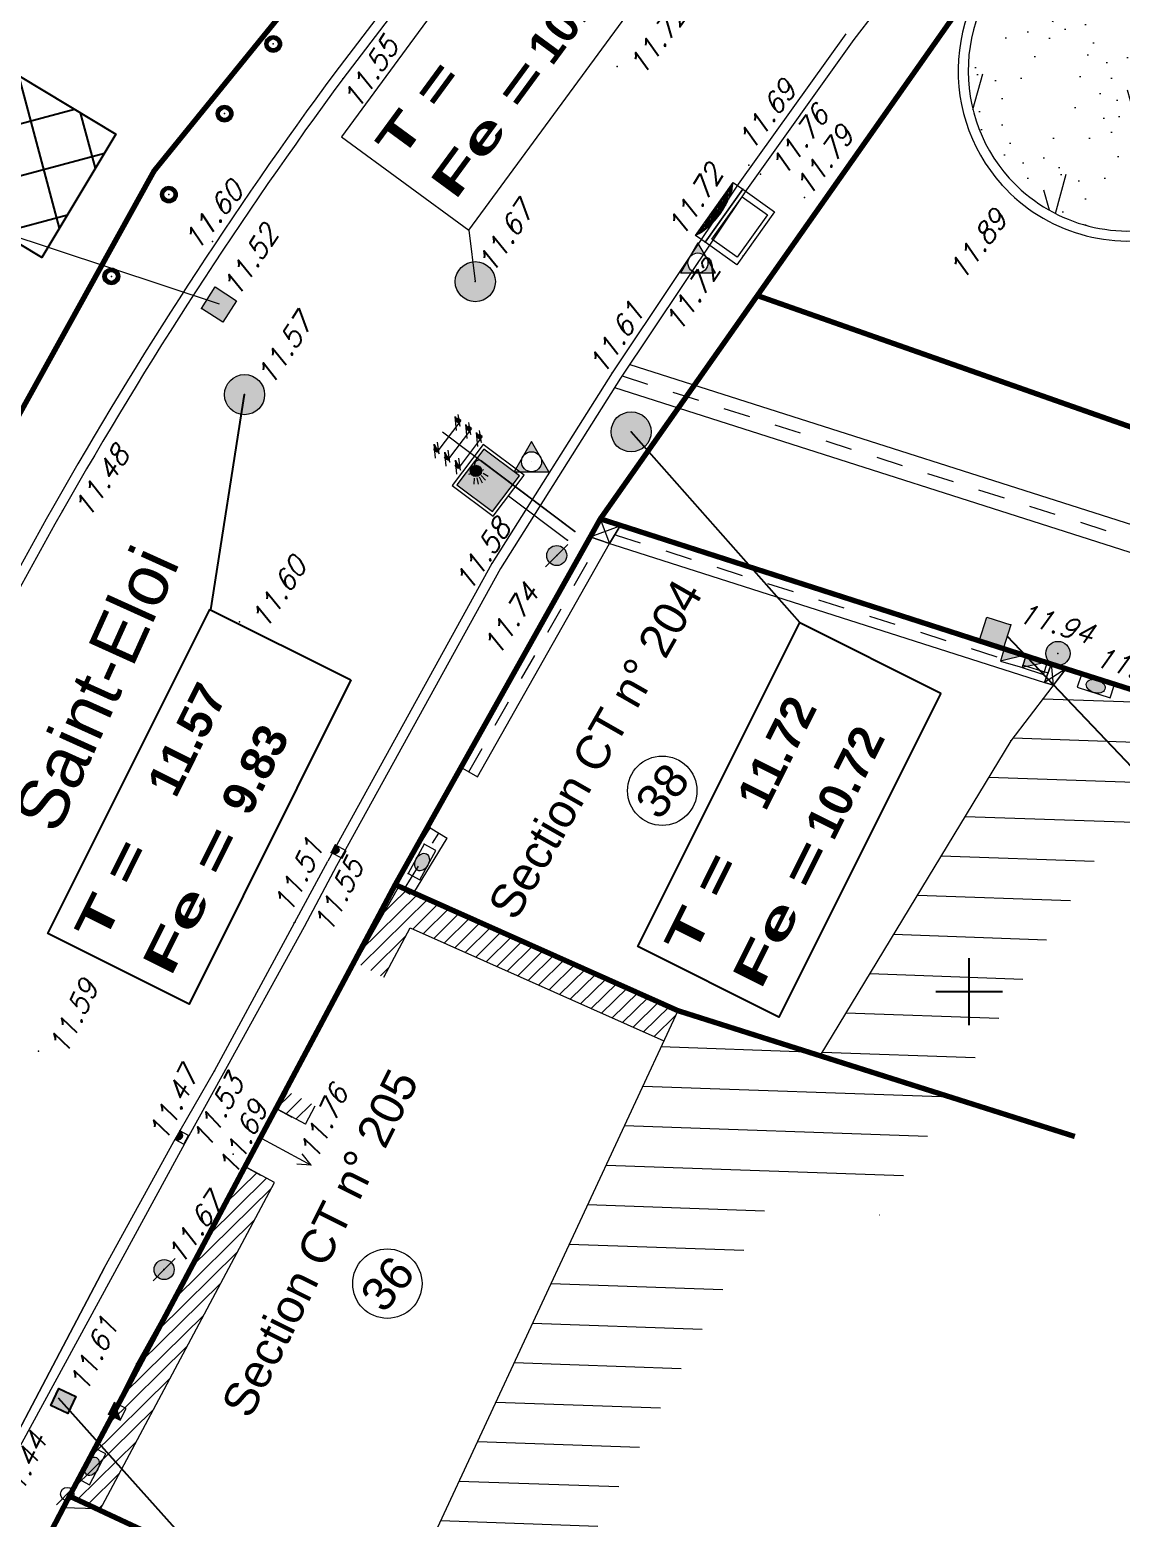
# Model space of a CAD drawing. Header units: metres. Extents: x 1380671 to 1381006, y 5226540 to 5226904.
# Drawn here: x 1380845.94 to 1380862.27, y 5226732.12 to 5226754.39 of the extents above; entities that cross this region are included whole.
import ezdxf
from ezdxf.enums import TextEntityAlignment as Align

# ---------------------------------------------------------------- set-up
doc = ezdxf.new("R2010")
doc.units = ezdxf.units.M
doc.header["$LTSCALE"] = 2
doc.linetypes.add('Bordfosse', pattern=[0.6, 0.5, -0.1])
doc.linetypes.add('Grille', pattern=[0.4, 0.2, -0.2])
for name, color, linetype, lineweight in [('ASSEP_F_DIVERS', 30, 'Continuous', 0), ('ASSEP_P_AFFRON', 30, 'Continuous', 0), ('ASSEP_P_AV----', 30, 'Continuous', 0), ('ASSEP_P_AV--RC', 30, 'Continuous', 0), ('ASSEP_P_TEXRCA', 30, 'Continuous', 0), ('ASSEP_P_TEXRP', 30, 'Continuous', 0), ('ASSEP_P_TEXRRA', 30, 'Continuous', 0), ('ASSEU_P_AFFRON', 32, 'Continuous', 0), ('ASSEU_P_TEXRRA', 32, 'Continuous', 0), ('CAD_F_PARCELLE', 253, 'Continuous', 0), ('EAU_P_BCR', 5, 'Continuous', 0), ('ECLAI_P_SUPPE1', 6, 'Continuous', 0), ('ELEC_P_AFFREC', 1, 'Continuous', 0), ('ELEC_P_SUPEBTB', 1, 'Continuous', 0), ('EV_L_NATVEG', 82, 'Continuous', 0), ('FDP_F_BATI', 7, 'Continuous', 9), ('FDP_F_BATIPILI', 7, 'Continuous', 0), ('FDP_F_PARCELLE', 7, 'Continuous', 0), ('FDP_F_TBATNUM', 7, 'Continuous', 0), ('FDP_L_BATI', 7, 'Continuous', 0), ('FDP_L_MURBAHUT', 7, 'Continuous', 0), ('FDP_L_MURPLEIN', 7, 'Continuous', 0), ('FDP_P_SEUILPIE', 7, 'Continuous', 0), ('GAZ_P_AFFREC', 2, 'Continuous', 0), ('GAZ_P_BCO', 2, 'Continuous', 0), ('GEOD_P_STA', 7, 'Continuous', 0), ('MOB_P_OPSPOTE', 7, 'Continuous', 0), ('SIGV_P_P-C', 7, 'Continuous', 0), ('TOPOALT', 7, 'Continuous', 0), ('TOPOJIS', 7, 'Continuous', 0), ('VOIE_F_TEXNOM', 252, 'Continuous', 0), ('VOIE_L_BORDURE', 252, 'Continuous', 0)]:
    doc.layers.add(name, color=color, linetype=linetype, lineweight=lineweight)
for name, color, linetype in [('ASSEU_TEXRCA', 32, 'Continuous'), ('ASSEU_TEXRP', 32, 'Continuous'), ('ELEC_F_POSTE', 1, 'Continuous'), ('MEP_F_CARRO', 7, 'Continuous')]:
    doc.layers.add(name, color=color, linetype=linetype)
doc.layers.get('0').freeze()
doc.styles.add('ARIAL', font='arialbd.ttf')
doc.styles.add('Arial 1.0', font='arial.ttf', dxfattribs={"height": 0.2})
doc.styles.add('Romans 1.0', font='Romans.shx', dxfattribs={"height": 0.2})
doc.styles.add('Romans 1.5', font='Romans.shx', dxfattribs={"height": 0.3})

# ---------------------------------------------------------------- blocks, each defined once
blk = doc.blocks.new('TCPOINT')
at = {"color": 0}
blk.add_point((0, 0), dxfattribs=at)
at = {"layer": 'TOPOALT', "style": 'Romans 1.5'}
blk.add_attdef('ALT', text='', height=0.3, dxfattribs=at).set_placement((0.1, -0.1), align=Align.TOP_LEFT)
blk = doc.blocks.new('ftc017')
h = blk.add_hatch(color=256)
h.paths.add_polyline_path([(0.13, 0.075), (0, 0.3), (-0.13, 0.075, -0.576824)])
h.paths.add_polyline_path([(-0.15, 0, -0.131353), (-0.13, 0.075), (-0.26, -0.15), (0, -0.15, -0.414265)])
h.paths.add_polyline_path([(0.26, -0.15), (0.13, 0.075, -0.131551), (0.15, 0, -0.414162), (0, -0.15)])
at = {"color": 0}
blk.add_line((0, 0), (0, 0), dxfattribs=at)
blk.add_lwpolyline([(0.26, -0.15), (0, 0.3), (-0.26, -0.15)], close=True, dxfattribs=at)
blk.add_circle((0, 0), 0.15, dxfattribs=at)
blk = doc.blocks.new('ftc038b')
h = blk.add_hatch(color=256)
edge = h.paths.add_edge_path()
edge.add_ellipse((0.5, 0.099), major_axis=(-0.281, 0), ratio=0.350534, start_angle=0, end_angle=360)
blk.add_line((0, 0), (1, 0))
at = {"linetype": 'Continuous'}
blk.add_line((0, 0), (1, 0), dxfattribs=at)
blk.add_lwpolyline([(0, 0), (1, 0), (1, 0.197), (0, 0.197)], close=True)
blk.add_ellipse((0.5, 0.099), major_axis=(-0.281, 0), ratio=0.350534)
blk = doc.blocks.new('ftc098')
blk.add_line((0, 0.25), (0, 0))
at = {"color": 0}
for p, q in [((1, 0.25), (1, 0)), ((1, 0), (1, 0.25)), ((1, 0), (0, 0))]:
    blk.add_line(p, q, dxfattribs=at)
at = {"flags": 128}
for points in [[(0.5, 0.85), (0.412, 0.65)], [(0.5, 0), (0.5, 0.85)], [(0.5, 0.85), (0.588, 0.65)]]:
    blk.add_lwpolyline(points, dxfattribs=at)
blk = doc.blocks.new('ftc016')
for p, q in [((0, 0.02), (0.48, 0.5)), ((0, 0.06), (0.44, 0.5)), ((0.01, 0.11), (0.39, 0.49)), ((0.02, 0), (0.52, 0.5)), ((0.03, 0.16), (0.34, 0.47)), ((0.05, 0), (0.55, 0.5)), ((0.05, 0.22), (0.28, 0.45)), ((0.09, 0), (0.58, 0.49)), ((0.13, 0), (0.62, 0.49)), ((0.17, 0), (0.64, 0.48)), ((0.2, 0), (0.67, 0.47)), ((0.24, 0), (0.7, 0.46)), ((0.28, 0), (0.72, 0.45)), ((0.32, 0), (0.75, 0.43)), ((0.35, 0), (0.77, 0.42)), ((0.39, 0), (0.79, 0.4)), ((0.43, 0), (0.82, 0.39)), ((0.47, 0), (0.84, 0.37)), ((0.5, 0), (0.85, 0.35)), ((0.54, 0), (0.87, 0.33)), ((0.58, 0), (0.89, 0.31)), ((0.61, 0), (0.91, 0.29)), ((0.65, 0), (0.92, 0.27)), ((0.69, 0), (0.94, 0.25)), ((0.73, 0), (0.95, 0.22)), ((0.76, 0), (0.96, 0.2)), ((0.8, 0), (0.97, 0.17)), ((0.84, 0), (0.98, 0.14)), ((0.88, 0), (0.99, 0.11)), ((0.91, 0), (0.99, 0.08)), ((0.95, 0), (1, 0.05)), ((0.99, 0), (1, 0.01))]:
    blk.add_line(p, q)
blk.add_lwpolyline([(0, 0), (1, 0), (1, 1), (0, 1)], close=True)
blk.add_arc((0.5, 0), 0.5, 0, 180)
blk = doc.blocks.new('ftc001')
blk.add_hatch(color=256).paths.add_polyline_path([(0, 0), (0, 1), (1, 1), (1, 0)])
at = {"color": 0}
blk.add_lwpolyline([(0, 0), (0, 1), (1, 1), (1, 0)], close=True, dxfattribs=at)
blk = doc.blocks.new('ftc097')
blk.add_line((0, 0), (1, 0))
at = {"linetype": 'Continuous'}
blk.add_line((0, 0), (1, 0), dxfattribs=at)
blk.add_lwpolyline([(0, 0), (1, 0), (1, 0.197), (0, 0.197)], close=True)
at = {"flags": 128}
blk.add_lwpolyline([(0, 0), (1, 0.197)], dxfattribs=at)
blk.add_solid([(0, 0), (1, 0), (1, 0.197)])
blk = doc.blocks.new('point')
blk.add_point((0, 0))
blk = doc.blocks.new('ftc024')
at = {"color": 0}
for points in [[(0.070711, 0.070711), (-0.160355, -0.160355)], [(0.160355, 0.160355), (0.070711, 0.070711)]]:
    blk.add_lwpolyline(points, dxfattribs=at)
blk.add_circle((0, 0), 0.1, dxfattribs=at)
blk.add_blockref('point', (0, 0))
blk = doc.blocks.new('ftc062')
h = blk.add_hatch(color=256)
edge = h.paths.add_edge_path()
edge.add_arc((0, 0), 0.125, 0, 360)
edge = h.paths.add_edge_path(flags=16)
edge.add_arc((0, 0), 0.075, 0, 360)
at = {"color": 0}
blk.add_line((0, 0), (0, 0), dxfattribs=at)
for radius in [0.125, 0.075]:
    blk.add_circle((0, 0), radius, dxfattribs=at)
blk = doc.blocks.new('ftc074')
blk.add_hatch(color=5).paths.add_polyline_path([(0.333547, 1.821062), (-0.333547, 1.821062), (-0.333547, 1.153968), (0.333547, 1.153968)])
at = {"color": 0, "linetype": 'Continuous'}
blk.add_line((0, 1.103968), (0, 0), dxfattribs=at)
at = {"color": 0}
for points in [[(0.383547, 1.871062), (-0.383547, 1.871062), (-0.383547, 1.103968), (0.383547, 1.103968)], [(0.333547, 1.821062), (-0.333547, 1.821062), (-0.333547, 1.153968), (0.333547, 1.153968)]]:
    blk.add_lwpolyline(points, close=True, dxfattribs=at)
blk.add_blockref('point', (0, 0))
blk = doc.blocks.new('ftc015')
for p, q in [((0.029, -0.3), (0.115, -0.214)), ((0.066, -0.3), (0.194, -0.172)), ((0.104, -0.3), (0.256, -0.147)), ((0.141, -0.3), (0.31, -0.131)), ((0.179, -0.3), (0.359, -0.12)), ((0.216, -0.3), (0.404, -0.113)), ((0.254, -0.3), (0.445, -0.108)), ((0.291, -0.3), (0.484, -0.107)), ((0.328, -0.3), (0.522, -0.107)), ((0.366, -0.3), (0.557, -0.109)), ((0.403, -0.3), (0.591, -0.112)), ((0.441, -0.3), (0.624, -0.117)), ((0.478, -0.3), (0.655, -0.123)), ((0.515, -0.3), (0.686, -0.13)), ((0.553, -0.3), (0.715, -0.138)), ((0.59, -0.3), (0.743, -0.147)), ((0.628, -0.3), (0.77, -0.157)), ((0.665, -0.3), (0.797, -0.168)), ((0.703, -0.3), (0.823, -0.18)), ((0.74, -0.3), (0.847, -0.193)), ((0.777, -0.3), (0.871, -0.206)), ((0.815, -0.3), (0.895, -0.22)), ((0.852, -0.3), (0.917, -0.235)), ((0.89, -0.3), (0.939, -0.25)), ((0.927, -0.3), (0.961, -0.267)), ((0.965, -0.3), (0.981, -0.283))]:
    blk.add_line(p, q)
blk.add_lwpolyline([(0, 1), (1, 1), (1, 0), (0, 0), (0, 1)])
for points in [[(0.1, 0.9), (0.9, 0.9), (0.9, 0.1), (0.1, 0.1)], [(0, 0), (1, 0), (1, -0.3), (0, -0.3)]]:
    blk.add_lwpolyline(points, close=True)
blk.add_arc((0.5, -0.849), 0.742, 47.6561, 132.3439)
blk = doc.blocks.new('ftc002')
h = blk.add_hatch(color=256)
edge = h.paths.add_edge_path()
edge.add_arc((0, 0), 0.3, 0, 360)
at = {"color": 0}
blk.add_line((0, 0), (0, 0), dxfattribs=at)
blk.add_circle((0, 0), 0.3, dxfattribs=at)
blk.add_blockref('point', (0, 0))
blk = doc.blocks.new('ftc025')
h = blk.add_hatch(color=256)
edge = h.paths.add_edge_path()
edge.add_arc((0, 0), 0.15, 0, 360)
for q in [(-0.164, -0.168), (0.164, 0.168)]:
    blk.add_line((0, 0), q)
blk.add_circle((0, 0), 0.15)
blk.add_blockref('point', (0, 0))
blk = doc.blocks.new('ftc027')
for points in [[(-0.298, 2.417), (-0.251, 2.417), (-0.251, 2.361), (-0.298, 2.361)], [(0.298, 2.417), (0.251, 2.417), (0.251, 2.361), (0.298, 2.361)], [(-0.298, 2.217), (-0.251, 2.217), (-0.251, 2.161), (-0.298, 2.161)], [(-0.298, 2.017), (-0.251, 2.017), (-0.251, 1.961), (-0.298, 1.961)], [(0.298, 2.217), (0.251, 2.217), (0.251, 2.161), (0.298, 2.161)], [(0.298, 2.017), (0.251, 2.017), (0.251, 1.961), (0.298, 1.961)]]:
    blk.add_hatch(color=256).paths.add_polyline_path(points)
at = {"color": 0}
for p, q in [((0.298, 2.361), (-0.298, 2.361)), ((0.298, 2.161), (-0.298, 2.161)), ((0.298, 1.961), (-0.298, 1.961))]:
    blk.add_line(p, q, dxfattribs=at)
at = {"flags": 128}
for points in [[(-0.378, 2.324), (-0.224, 2.463), (-0.296, 2.315), (-0.171, 2.445), (-0.171, 2.445)], [(0.14, 2.324), (0.295, 2.463), (0.223, 2.315), (0.348, 2.445), (0.348, 2.445)], [(-0.378, 2.124), (-0.224, 2.263), (-0.296, 2.115), (-0.171, 2.245), (-0.171, 2.245)], [(0.14, 2.124), (0.295, 2.263), (0.223, 2.115), (0.348, 2.245), (0.348, 2.245)], [(-0.378, 1.924), (-0.224, 2.063), (-0.296, 1.915), (-0.171, 2.045), (-0.171, 2.045)], [(0.14, 1.924), (0.295, 2.063), (0.223, 1.915), (0.348, 2.045), (0.348, 2.045)]]:
    blk.add_lwpolyline(points, dxfattribs=at)
at = {"color": 0}
blk.add_lwpolyline([(0, 2.475), (0, 0)], dxfattribs=at)
for points in [[(-0.298, 2.417), (-0.251, 2.417), (-0.251, 2.361), (-0.298, 2.361)], [(0.298, 2.417), (0.251, 2.417), (0.251, 2.361), (0.298, 2.361)], [(-0.298, 2.217), (-0.251, 2.217), (-0.251, 2.161), (-0.298, 2.161)], [(-0.298, 2.017), (-0.251, 2.017), (-0.251, 1.961), (-0.298, 1.961)], [(0.298, 2.217), (0.251, 2.217), (0.251, 2.161), (0.298, 2.161)], [(0.298, 2.017), (0.251, 2.017), (0.251, 1.961), (0.298, 1.961)]]:
    blk.add_lwpolyline(points, close=True)
blk.add_blockref('point', (0, 0))
blk = doc.blocks.new('ftc041')
for color, points in [(256, [(-0.245, 1.76), (-0.11, 1.665, 0.202673), (-0.085, 1.726, 0.806944)]), (30, [(-0.11, 1.665), (-0.245, 1.76, 0.106841), (-0.252, 1.726, 0.662962)])]:
    blk.add_hatch(color=color).paths.add_polyline_path(points)
blk.add_line((-0.27, 1.778), (-0.08, 1.645))
at = {"color": 30}
for points in [[(-0.269, 1.682), (-0.344, 1.63)], [(-0.243, 1.651), (-0.304, 1.578)], [(-0.209, 1.63), (-0.251, 1.543)], [(-0.174, 1.619), (-0.191, 1.526)], [(-0.128, 1.62), (-0.119, 1.531)]]:
    blk.add_lwpolyline(points, dxfattribs=at)
at = {"color": 0}
blk.add_lwpolyline([(0, 0), (0, 1.755)], dxfattribs=at)
blk.add_circle((-0.168, 1.726), 0.0839, dxfattribs=at)
blk.add_arc((-0.068, 1.743), 0.0691, 9.9206, 135.2883)
blk.add_blockref('point', (0, 0))
blk = doc.blocks.new('TCPOINT0')
at = {"color": 0}
blk.add_point((0, 0), dxfattribs=at)
blk = doc.blocks.new('ftc031')
h = blk.add_hatch(color=256)
edge = h.paths.add_edge_path()
edge.add_arc((0, 0), 0.18, 0, 360)
at = {"color": 0}
blk.add_line((0, 0), (0, 0), dxfattribs=at)
blk.add_circle((0, 0), 0.18, dxfattribs=at)
blk.add_blockref('point', (0, 0))

msp = doc.modelspace()

# ---------------------------------------------------------------- hatches: boundary and pattern name
at = {"layer": 'ELEC_F_POSTE'}
h = msp.add_hatch(dxfattribs=at)
h.set_pattern_fill('BAT_PUBL', color=256, angle=330, style=0)
h.set_pattern_definition([(15, (0, 0), (-0.19411428383, 0.72444436972), []), (105, (0, 0), (-0.72444436972, -0.19411428383), [])])
h.paths.add_polyline_path([(1380847.232, 5226752.826), (1380846.121, 5226750.979), (1380842.865, 5226752.938), (1380843.975, 5226754.784)])
at = {"layer": 'EV_L_NATVEG', "linetype": 'Bordfosse'}
h = msp.add_hatch(dxfattribs=at)
h.set_pattern_fill('BROUSS', color=256, scale=0.5, style=0)
h.set_pattern_definition([(74.475889, (0, 0), (-1.2500000003, 4.5000000017), [0.75, -3.920385425]), (74.475889, (1.25, 1.5), (-1.2500000003, 4.5000000017), [0.75, -3.920385425]), (74.475889, (2.5, 3), (-1.2500000003, 4.5000000017), [0.75, -3.920385425]), (105.524111, (0, 0), (-2.500000001, 1e-10), [0.5, -4.170385425]), (105.524111, (1.25, 1.5), (-2.500000001, 1e-10), [0.5, -4.170385425]), (105.524111, (2.5, 3), (-2.500000001, 1e-10), [0.5, -4.170385425]), (0, (0.151, 0.1613), (1.25, 1.5), [0, -2.5]), (0, (0.4894, 0.3573), (1.25, 1.5), [0, -2.5]), (0, (0.3905, 0.6268), (1.25, 1.5), [0, -2.5]), (0, (0.7757, 0.6635), (1.25, 1.5), [0, -2.5]), (0, (0.5466, 1.2637), (1.25, 1.5), [0, -2.5]), (0, (0.1228, 0.7181), (1.25, 1.5), [0, -2.5]), (0, (0.0937, 0.8228), (1.25, 1.5), [0, -2.5]), (0, (0.0104, 1.2637), (1.25, 1.5), [0, -2.5]), (0, (-0.2602, 0.0878), (1.25, 1.5), [0, -2.5]), (0, (-0.2863, 0.3328), (1.25, 1.5), [0, -2.5]), (0, (-0.4893, 0.0633), (1.25, 1.5), [0, -2.5]), (0, (-0.5413, 0.4308), (1.25, 1.5), [0, -2.5]), (0, (-0.3748, 0.6635), (1.25, 1.5), [0, -2.5]), (0, (-0.4425, 0.8962), (1.25, 1.5), [0, -2.5]), (0, (-0.6402, 1.1903), (1.25, 1.5), [0, -2.5]), (0, (-0.1353, 0.9695), (1.25, 1.5), [0, -2.5]), (0, (-0.8433, 0.688), (1.25, 1.5), [0, -2.5]), (0, (-0.9162, 0.2225), (1.25, 1.5), [0, -2.5]), (0, (-0.3745, -0.1449), (1.25, 1.5), [0, -2.5]), (0, (-0.052, -0.2429), (1.25, 1.5), [0, -2.5]), (0, (-0.2707, -0.5123), (1.25, 1.5), [0, -2.5]), (0, (0.5258, -0.4879), (1.25, 1.5), [0, -2.5]), (0, (0.1822, -0.1081), (1.25, 1.5), [0, -2.5]), (0, (0.4894, -0.0347), (1.25, 1.5), [0, -2.5])])
h.paths.add_polyline_path([(1380882.003, 5226773.774, -1), (1380882.033, 5226773.815), (1380882.472, 5226774.422, -1), (1380882.502, 5226774.463), (1380882.808, 5226774.886), (1380882.335, 5226775.186), (1380878.306, 5226777.759, 0.361031), (1380876.805, 5226777.416), (1380876.459, 5226776.893), (1380876.515, 5226776.852), (1380875.348, 5226775.256), (1380875.335, 5226775.236), (1380875.335, 5226775.236), (1380874.986, 5226774.74), (1380874.975, 5226774.747), (1380874.844, 5226774.568), (1380880.194, 5226771.276), (1380880.596, 5226771.831, -1), (1380880.625, 5226771.871), (1380881.065, 5226772.479, -1), (1380881.094, 5226772.519), (1380881.534, 5226773.126, -1), (1380881.563, 5226773.167)])
h.paths.add_polyline_path([(1380882.812, 5226774.884), (1380882.781, 5226774.849), (1380882.502, 5226774.463, -1), (1380882.472, 5226774.422), (1380882.033, 5226773.815, -1), (1380882.003, 5226773.774), (1380881.563, 5226773.167, -1), (1380881.534, 5226773.126), (1380881.094, 5226772.519, -1), (1380881.065, 5226772.479), (1380880.625, 5226771.871, -1), (1380880.596, 5226771.831), (1380880.194, 5226771.276), (1380880.28, 5226771.223), (1380882.969, 5226773.206), (1380882.972, 5226773.513, -0.254607), (1380882.981, 5226773.53, -0.078184), (1380883.034, 5226773.553, -0.037786), (1380883.097, 5226773.564, -0.027603), (1380883.184, 5226773.568, -0.027603), (1380883.271, 5226773.563, -0.037786), (1380883.334, 5226773.55, -0.078184), (1380883.387, 5226773.527, -0.254607), (1380883.396, 5226773.51), (1380883.393, 5226773.14), (1380884.77, 5226772.253), (1380885.486, 5226773.189)])
h.paths.add_polyline_path([(1380880.126, 5226771.183, -1), (1380880.156, 5226771.223), (1380880.194, 5226771.276), (1380874.844, 5226774.568), (1380874.684, 5226774.348), (1380874.213, 5226773.703), (1380878.193, 5226770.772), (1380878.063, 5226770.595), (1380877.952, 5226770.677), (1380877.362, 5226769.861), (1380877.482, 5226769.771), (1380873.52, 5226764.289, -0.432965), (1380873.823, 5226764.204, -0.587461), (1380874.05, 5226763.903, -0.58746), (1380873.955, 5226763.538, -0.587461), (1380873.611, 5226763.385, -0.58746), (1380873.277, 5226763.558, -0.304196), (1380873.128, 5226763.746), (1380870.672, 5226760.349), (1380865.198, 5226752.737), (1380860.958, 5226755.699, 0.443346), (1380860.6, 5226752.168, 0.284522), (1380863.022, 5226751.464), (1380869.767, 5226753.057), (1380868.986, 5226756.14), (1380875.243, 5226764.763), (1380879.471, 5226770.627), (1380880.013, 5226771.026)])
h.paths.add_polyline_path([(1380877.4, 5226768.185, -0.58746), (1380877.306, 5226767.82, -0.587461), (1380876.962, 5226767.666, -0.58746), (1380876.627, 5226767.84, -0.587461), (1380876.554, 5226768.209, -0.58746), (1380876.797, 5226768.497, -0.587461), (1380877.174, 5226768.486, -0.587461)], flags=16)
h.paths.add_polyline_path([(1380877.003, 5226768.1, -1), (1380876.945, 5226768.1, -1)], flags=0)
h.paths.add_polyline_path([(1380875.874, 5226766.089, -0.58746), (1380875.779, 5226765.725, -0.587461), (1380875.435, 5226765.571, -0.58746), (1380875.101, 5226765.744, -0.587461), (1380875.027, 5226766.114, -0.58746), (1380875.271, 5226766.401, -0.587461), (1380875.647, 5226766.391, -0.587461)], flags=16)
h.paths.add_polyline_path([(1380875.477, 5226766.005, -1), (1380875.419, 5226766.005, -1)], flags=0)
h.paths.add_polyline_path([(1380869.421, 5226756.638), (1380870.186, 5226757.592), (1380869.911, 5226757.977), (1380869.146, 5226757.023)], flags=25)
h.paths.add_polyline_path([(1380875.964, 5226766.437), (1380876.805, 5226767.439), (1380876.539, 5226767.831), (1380875.699, 5226766.828)], flags=24)
h.paths.add_polyline_path([(1380874.16, 5226763.987), (1380875.001, 5226764.989), (1380874.735, 5226765.38), (1380873.894, 5226764.378)], flags=24)
at = {"layer": 'FDP_F_BATI'}
h = msp.add_hatch(dxfattribs=at)
h.set_pattern_fill('_U', color=256, scale=0.6, angle=-2.0042, style=0, pattern_type=0)
h.set_pattern_definition([(357.995834542, (0, 0), (0.02098329197, 0.59963297229), [])])
edge = h.paths.add_edge_path()
edge.add_line((1380862.194, 5226742.485), (1380872.184, 5226739.318))
edge.add_line((1380872.184, 5226739.318), (1380874.167, 5226738.694))
edge.add_line((1380874.167, 5226738.694), (1380874.065, 5226738.343))
edge.add_line((1380874.065, 5226738.343), (1380874.72, 5226740.616))
edge.add_line((1380874.72, 5226740.616), (1380865.391, 5226743.554))
edge.add_line((1380865.391, 5226743.554), (1380864.077, 5226743.979))
edge.add_arc((1380864.02, 5226744.061), 0.1, 199.521, 304.656, ccw=False)
edge.add_line((1380863.926, 5226744.027), (1380862.173, 5226744.594))
edge.add_line((1380862.173, 5226744.594), (1380862.107, 5226744.394))
edge.add_line((1380862.107, 5226744.394), (1380861.617, 5226744.556))
edge.add_line((1380861.617, 5226744.556), (1380861.682, 5226744.753))
edge.add_line((1380861.682, 5226744.753), (1380861.447, 5226744.829))
edge.add_line((1380861.447, 5226744.829), (1380860.624, 5226743.753))
edge.add_line((1380860.624, 5226743.753), (1380857.767, 5226739.041))
edge.add_line((1380857.767, 5226739.041), (1380855.641, 5226739.715))
edge.add_line((1380855.641, 5226739.715), (1380851.238, 5226730.259))
edge.add_line((1380851.238, 5226730.259), (1380846.991, 5226732.245))
edge.add_line((1380846.991, 5226732.245), (1380846.536, 5226732.455))
edge.add_line((1380846.536, 5226732.455), (1380842.111, 5226723.919))
edge.add_line((1380842.111, 5226723.919), (1380844.026, 5226723.382))
edge.add_line((1380844.026, 5226723.382), (1380847.425, 5226729.826))
edge.add_line((1380847.425, 5226729.826), (1380852.127, 5226727.625))
edge.add_line((1380852.127, 5226727.625), (1380857.157, 5226737.137))
edge.add_line((1380857.157, 5226737.137), (1380858.661, 5226736.66))
edge.add_line((1380858.661, 5226736.66), (1380862.194, 5226742.485))
h.paths.add_polyline_path([(1380845.66, 5226729.521), (1380846.267, 5226730.68), (1380845.923, 5226731.005), (1380845.317, 5226729.847)], flags=24)
at = {"layer": 'FDP_L_MURPLEIN'}
h = msp.add_hatch(dxfattribs=at)
h.set_pattern_fill('_USER', color=256, scale=0.159996, angle=44.556, style=0, pattern_type=0)
h.set_pattern_definition([(44.5560303218, (0, 0), (-0.1122541184723, 0.1140073935315), [])])
h.paths.add_polyline_path([(1380849.604, 5226737.147), (1380849.162, 5226737.382), (1380846.537, 5226732.457), (1380846.991, 5226732.245)])
h.paths.add_polyline_path([(1380850.797, 5226740.449), (1380851.238, 5226740.214), (1380851.633, 5226740.954), (1380855.43, 5226739.262), (1380855.641, 5226739.715), (1380851.411, 5226741.6)])
h.paths.add_polyline_path([(1380850.213, 5226738.29), (1380849.772, 5226738.525), (1380849.626, 5226738.252), (1380850.067, 5226738.016)])

# ---------------------------------------------------------------- linework, layer by layer
at = {"layer": 'ASSEP_P_TEXRCA', "flags": 128}
msp.add_lwpolyline([(1380855.718, 5226755.756), (1380853.816, 5226757.152), (1380850.609, 5226752.783), (1380852.511, 5226751.387)], close=True, dxfattribs=at)
for points in [[(1380840.609, 5226752.989), (1380848.775, 5226750.285)], [(1380852.511, 5226751.387), (1380852.609, 5226750.619)]]:
    msp.add_lwpolyline(points, dxfattribs=at)
at = {"layer": 'ASSEU_TEXRCA', "flags": 128}
for points in [[(1380848.653, 5226745.709), (1380849.156, 5226748.929)], [(1380857.464, 5226745.521), (1380854.941, 5226748.373)], [(1380864.804, 5226740.871), (1380860.568, 5226745.317)], [(1380850.127, 5226729.726), (1380846.373, 5226733.917)]]:
    msp.add_lwpolyline(points, dxfattribs=at)
at = {"layer": 'ASSEU_TEXRCA', "color": 32, "flags": 128}
for points in [[(1380850.749, 5226744.662), (1380848.326, 5226739.813), (1380846.215, 5226740.868), (1380848.638, 5226745.717)], [(1380859.575, 5226744.466), (1380857.153, 5226739.618), (1380855.042, 5226740.673), (1380857.464, 5226745.521)]]:
    msp.add_lwpolyline(points, close=True, dxfattribs=at)
at = {"layer": 'CAD_F_PARCELLE', "const_width": 0.08, "flags": 128}
for points in [[(1380891.113, 5226795.971), (1380874.132, 5226775.006), (1380854.48, 5226747.071), (1380851.411, 5226741.6), (1380846.536, 5226732.455), (1380842.043, 5226723.838)], [(1380874.167, 5226786.164), (1380868.231, 5226778.451), (1380863.085, 5226771.765), (1380855.049, 5226761.201), (1380847.802, 5226752.275), (1380845.402, 5226747.941), (1380842.047, 5226740.756), (1380841.264, 5226739.293), (1380836.267, 5226728.891), (1380831.824, 5226731.189)], [(1380886.262, 5226740.057), (1380886.262, 5226740.057), (1380856.829, 5226750.411)], [(1380854.48, 5226747.071), (1380861.447, 5226744.829), (1380874.72, 5226740.616), (1380889.726, 5226736.592), (1380897.121, 5226737.552), (1380900.31, 5226738.077)], [(1380851.411, 5226741.6), (1380855.641, 5226739.715), (1380861.58, 5226737.833)], [(1380846.536, 5226732.455), (1380854.862, 5226728.565)]]:
    msp.add_lwpolyline(points, dxfattribs=at)
at = {"layer": 'ELEC_F_POSTE', "flags": 128}
msp.add_lwpolyline([(1380847.232, 5226752.826), (1380846.121, 5226750.979), (1380846.121, 5226750.979), (1380842.865, 5226752.938), (1380842.865, 5226752.938), (1380843.975, 5226754.784)], close=True, dxfattribs=at)
at = {"layer": 'FDP_F_BATIPILI'}
for p, q in [((1380854.327, 5226746.8), (1380854.48, 5226747.071)), ((1380854.48, 5226747.071), (1380854.617, 5226746.704)), ((1380854.777, 5226746.966), (1380854.48, 5226747.071)), ((1380854.327, 5226746.8), (1380854.777, 5226746.966)), ((1380854.777, 5226746.966), (1380854.617, 5226746.704)), ((1380854.617, 5226746.704), (1380854.777, 5226746.966)), ((1380854.617, 5226746.704), (1380854.327, 5226746.8)), ((1380854.327, 5226746.8), (1380854.617, 5226746.704)), ((1380861.23, 5226744.907), (1380861.128, 5226744.624)), ((1380861.128, 5226744.624), (1380861.23, 5226744.907)), ((1380861.259, 5226744.583), (1380861.23, 5226744.907)), ((1380861.23, 5226744.907), (1380861.447, 5226744.829)), ((1380861.447, 5226744.829), (1380861.128, 5226744.624)), ((1380861.128, 5226744.624), (1380861.259, 5226744.583)), ((1380861.259, 5226744.583), (1380861.128, 5226744.624)), ((1380861.259, 5226744.583), (1380861.447, 5226744.829))]:
    msp.add_line(p, q, dxfattribs=at)
at = {"layer": 'FDP_F_TBATNUM'}
for centre in [(1380855.406, 5226743.005), (1380851.293, 5226735.632)]:
    msp.add_circle(centre, 0.519, dxfattribs=at)
at = {"layer": 'FDP_L_BATI', "flags": 128}
for points in [[(1380874.167, 5226738.694), (1380874.72, 5226740.616), (1380865.391, 5226743.554), (1380861.447, 5226744.829), (1380860.624, 5226743.753), (1380857.767, 5226739.041), (1380855.641, 5226739.715), (1380851.238, 5226730.259), (1380846.536, 5226732.455), (1380846.536, 5226732.455), (1380842.111, 5226723.919)], [(1380848.364, 5226731.593), (1380846.536, 5226732.455), (1380842.043, 5226723.838), (1380843.947, 5226723.228)]]:
    msp.add_lwpolyline(points, dxfattribs=at)
at = {"layer": 'FDP_L_MURBAHUT', "linetype": 'Continuous', "flags": 128}
for points in [[(1380854.777, 5226746.966), (1380854.777, 5226746.966), (1380861.23, 5226744.907)], [(1380852.382, 5226743.362), (1380854.327, 5226746.8)], [(1380852.643, 5226743.215), (1380854.617, 5226746.704), (1380854.682, 5226746.681), (1380861.128, 5226744.624)], [(1380851.935, 5226742.451), (1380852.19, 5226742.294)], [(1380851.687, 5226741.477), (1380852.19, 5226742.294)]]:
    msp.add_lwpolyline(points, dxfattribs=at)
at = {"layer": 'FDP_L_MURBAHUT', "linetype": 'Grille', "flags": 128}
for points in [[(1380852.513, 5226743.289), (1380854.472, 5226746.752)], [(1380854.697, 5226746.835), (1380854.73, 5226746.823), (1380861.179, 5226744.765)], [(1380851.549, 5226741.538), (1380852.062, 5226742.372)]]:
    msp.add_lwpolyline(points, dxfattribs=at)
at = {"layer": 'FDP_L_MURPLEIN'}
for p, q in [((1380851.457, 5226741.559), (1380851.631, 5226741.46)), ((1380849.653, 5226738.237), (1380849.785, 5226738.166)), ((1380849.18, 5226737.373), (1380849.25, 5226737.334)), ((1380846.536, 5226732.455), (1380846.991, 5226732.245)), ((1380846.557, 5226732.45), (1380846.629, 5226732.414))]:
    msp.add_line(p, q, dxfattribs=at)
at = {"layer": 'FDP_L_MURPLEIN', "linetype": 'Continuous', "flags": 128}
for points in [[(1380852.382, 5226743.362), (1380852.643, 5226743.215)], [(1380851.411, 5226741.6), (1380851.935, 5226742.451)]]:
    msp.add_lwpolyline(points, dxfattribs=at)
at = {"layer": 'FDP_L_MURPLEIN', "flags": 128}
for points in [[(1380850.797, 5226740.449), (1380851.411, 5226741.6)], [(1380851.457, 5226741.559), (1380850.822, 5226740.441)], [(1380851.411, 5226741.6), (1380855.641, 5226739.715)], [(1380851.238, 5226740.214), (1380851.633, 5226740.954)], [(1380851.633, 5226740.954), (1380855.43, 5226739.262)], [(1380846.536, 5226732.455), (1380849.772, 5226738.525)], [(1380849.787, 5226738.486), (1380849.653, 5226738.237)], [(1380850.067, 5226738.016), (1380849.629, 5226738.25)], [(1380850.067, 5226738.016), (1380850.213, 5226738.29)], [(1380849.18, 5226737.373), (1380847.539, 5226734.432), (1380846.557, 5226732.45)], [(1380849.604, 5226737.147), (1380849.18, 5226737.373)], [(1380846.991, 5226732.245), (1380849.604, 5226737.147)]]:
    msp.add_lwpolyline(points, dxfattribs=at)
at = {"layer": 'MEP_F_CARRO'}
for p, q in [((1380860, 5226739.5), (1380860, 5226740.5)), ((1380859.5, 5226740), (1380860.5, 5226740))]:
    msp.add_line(p, q, dxfattribs=at)
at = {"layer": 'VOIE_L_BORDURE', "flags": 128}
for points in [[(1380898.124, 5226805.898), (1380892.995, 5226799.543), (1380883.055, 5226787.232), (1380875.566, 5226777.989), (1380867.132, 5226766.556), (1380861.849, 5226759.185), (1380861.446, 5226758.839), (1380861.194, 5226758.458), (1380861.038, 5226757.996), (1380860.425, 5226757.157), (1380858.92, 5226755.082), (1380858.274, 5226754.239), (1380856.666, 5226751.993), (1380854.782, 5226749.175), (1380852.987, 5226746.328), (1380850.534, 5226741.879), (1380850.047, 5226740.97), (1380848.816, 5226738.734), (1380848.322, 5226737.845), (1380845.637, 5226732.911), (1380842.45, 5226726.792)], [(1380858.152, 5226754.326), (1380856.543, 5226752.079), (1380854.656, 5226749.256), (1380852.858, 5226746.404), (1380850.402, 5226741.951)], [(1380854.92, 5226749.382), (1380863.836, 5226746.537), (1380874.658, 5226743.153), (1380888.629, 5226738.751), (1380898.316, 5226740.032)], [(1380854.693, 5226749.035), (1380863.715, 5226746.155), (1380874.538, 5226742.771), (1380888.594, 5226738.343), (1380898.353, 5226739.633)], [(1380847.061, 5226735.874), (1380848.097, 5226737.756)], [(1380842.315, 5226726.858), (1380847.061, 5226735.874), (1380842.315, 5226726.858), (1380842.315, 5226726.858), (1380840.48, 5226722.825), (1380839.073, 5226719.289)]]:
    msp.add_lwpolyline(points, dxfattribs=at)
for points in [[(1380874.785, 5226785.581), (1380874.785, 5226785.581), (1380874.785, 5226785.581), (1380874.785, 5226785.581), (1380862.52, 5226769.603), (1380856.686, 5226761.86), (1380856.387, 5226761.48), (1380856.173, 5226761.285), (1380855.723, 5226760.693), (1380854.156, 5226758.677), (1380853.555, 5226757.738), (1380850.506, 5226753.744, 0.029215), (1380846.301, 5226747.266, 0.024257), (1380843.025, 5226740.744), (1380843.025, 5226740.744)], [(1380877.953, 5226770.678), (1380870.551, 5226760.436), (1380865.163, 5226752.945), (1380860.958, 5226755.882, 0.456156), (1380860.489, 5226752.067, 0.284202), (1380863.059, 5226751.319), (1380869.949, 5226752.946), (1380869.149, 5226756.108), (1380875.365, 5226764.675), (1380879.579, 5226770.52), (1380883.125, 5226773.134), (1380884.678, 5226772.134)], [(1380878.074, 5226770.59), (1380870.672, 5226760.349), (1380865.198, 5226752.737), (1380860.958, 5226755.699, 0.443346), (1380860.6, 5226752.168, 0.284522), (1380863.022, 5226751.464), (1380869.767, 5226753.057), (1380868.986, 5226756.14), (1380875.243, 5226764.763), (1380879.471, 5226770.627), (1380883.119, 5226773.316), (1380884.77, 5226772.253)], [(1380853.674, 5226757.647), (1380850.626, 5226753.654, 0.02921), (1380846.431, 5226747.191, 0.024256), (1380843.159, 5226740.678), (1380843.159, 5226740.678)]]:
    msp.add_lwpolyline(points, format="xyb", dxfattribs=at)
at = {"layer": 'VOIE_L_BORDURE', "linetype": 'Grille', "flags": 128}
msp.add_lwpolyline([(1380854.805, 5226749.209), (1380863.776, 5226746.346), (1380874.598, 5226742.962), (1380888.612, 5226738.547), (1380898.334, 5226739.833)], dxfattribs=at)
at = {"layer": 'VOIE_L_BORDURE'}
msp.add_polyline3d([(1380848.097, 5226737.756, 11.512), (1380848.704, 5226738.816, 11.527), (1380850.402, 5226741.951, 0)], dxfattribs=at)

# ---------------------------------------------------------------- block references
at = {"layer": 'ASSEP_F_DIVERS'}
msp.add_blockref('ftc024', (1380846.502, 5226732.485), dxfattribs=at)
at = {"layer": 'ASSEP_P_AFFRON', "rotation": 359.5558593738509}
msp.add_blockref('ftc002', (1380852.609, 5226750.619), dxfattribs=at)
at = {"layer": 'ASSEP_P_AV----'}
for p, xscale, yscale, rotation in [((1380850.514, 5226742.194), 0.1262171129877206, 0.1843810966644941, 241.4992773560023), ((1380848.187, 5226737.918), 0.1461030550926413, 0.1512700270705135, 241.3787113295526)]:
    msp.add_blockref('ftc016', p, dxfattribs=dict(at, xscale=xscale, yscale=yscale, rotation=rotation))
at = {"layer": 'ASSEP_P_AV--RC', "xscale": 0.973820084623937, "yscale": 0.5821985403455076, "rotation": 234.5019106949257}
msp.add_blockref('ftc015', (1380856.612, 5226752.001), dxfattribs=at)
at = {"layer": 'ASSEP_P_TEXRCA', "xscale": 0.3809440307456533, "yscale": 0.3809440307456533, "rotation": 147.3632298542025}
msp.add_blockref('ftc001', (1380849.038, 5226750.334), dxfattribs=at)
at = {"layer": 'ASSEU_P_AFFRON'}
for p, rotation in [((1380849.156, 5226748.929), 359.5558597986622), ((1380854.941, 5226748.373), 359.5558588911296)]:
    msp.add_blockref('ftc002', p, dxfattribs=dict(at, rotation=rotation))
at = {"layer": 'ASSEU_P_AFFRON', "xscale": 0.3762490679495731, "yscale": 0.3762490679495731, "rotation": 162.4909711475037}
msp.add_blockref('ftc001', (1380860.622, 5226745.488), dxfattribs=at)
at = {"layer": 'ASSEU_TEXRCA', "xscale": 0.2832276514468592, "yscale": 0.2832276514468592, "rotation": 244.5926746875709}
msp.add_blockref('ftc001', (1380846.377, 5226734.065), dxfattribs=at)
at = {"layer": 'EAU_P_BCR'}
for p, rotation in [((1380853.827, 5226746.522), 359.5558588890614), ((1380847.953, 5226735.842), 359.5558599446783)]:
    msp.add_blockref('ftc025', p, dxfattribs=dict(at, rotation=rotation))
at = {"layer": 'ECLAI_P_SUPPE1', "rotation": 52.95555}
msp.add_blockref('ftc041', (1380854.096, 5226746.883), dxfattribs=at)
at = {"layer": 'ELEC_P_AFFREC'}
for p, xscale, rotation in [((1380860.853, 5226745.035), 0.3447264187715628, 163.7274353419298), ((1380861.171, 5226744.929), 0.3357754721777483, 161.6560796282881), ((1380847.207, 5226733.853), 0.1961635356784337, 243.4375613009845)]:
    msp.add_blockref('ftc097', p, dxfattribs=dict(at, xscale=xscale, rotation=rotation))
at = {"layer": 'ELEC_P_SUPEBTB', "rotation": 52.95555}
msp.add_blockref('ftc027', (1380854.096, 5226746.883), dxfattribs=at)
at = {"layer": 'FDP_P_SEUILPIE', "xscale": 0.9853503749877512, "yscale": 0.9853503749877512, "rotation": 241.3069871319392}
msp.add_blockref('ftc098', (1380849.653, 5226738.237), dxfattribs=at)
at = {"layer": 'GAZ_P_AFFREC'}
for p, xscale, rotation in [((1380862.169, 5226744.581), 0.5159972725557288, 161.7317294660346), ((1380851.844, 5226742.204), 0.4980764132707634, 241.4898581552185), ((1380846.906, 5226733.178), 0.5219131081977585, 242.2020230139185)]:
    msp.add_blockref('ftc038b', p, dxfattribs=dict(at, xscale=xscale, rotation=rotation))
at = {"layer": 'GAZ_P_BCO', "rotation": 359.5558583545313}
msp.add_blockref('ftc031', (1380861.328, 5226745.059), dxfattribs=at)
at = {"layer": 'GEOD_P_STA'}
for p in [(1380855.941, 5226750.899), (1380853.451, 5226747.926)]:
    msp.add_blockref('ftc017', p, dxfattribs=at)
at = {"layer": 'MOB_P_OPSPOTE'}
for p in [(1380849.586, 5226754.174), (1380848.857, 5226753.132), (1380848.024, 5226751.921), (1380847.163, 5226750.698)]:
    msp.add_blockref('ftc062', p, dxfattribs=at)
at = {"layer": 'SIGV_P_P-C', "rotation": 52.95555}
msp.add_blockref('ftc074', (1380853.989, 5226746.751), dxfattribs=at)
at = {"layer": 'TOPOJIS'}
ref = msp.add_blockref('TCPOINT', (1380854.73, 5226753.835), dxfattribs=at)
ref.add_attrib('ALT', '11.72', dxfattribs={"layer": 'TOPOALT', "height": 0.3, "rotation": 53.5624, "style": 'Romans 1.5', "oblique": 18}).set_placement((1380854.87, 5226753.856), align=Align.TOP_LEFT)
ref = msp.add_blockref('TCPOINT', (1380850.626, 5226753.654), dxfattribs=dict(at, rotation=359.5558594835697))
ref.add_attrib('ALT', '11.55', dxfattribs={"layer": 'TOPOALT', "height": 0.3, "rotation": 57.0108, "style": 'Romans 1.0', "oblique": 18}).set_placement((1380850.595, 5226753.335), align=Align.TOP_LEFT)
for p in [(1380849.586, 5226754.174), (1380848.857, 5226753.132), (1380847.232, 5226752.826), (1380848.024, 5226751.921), (1380846.121, 5226750.979), (1380847.163, 5226750.698), (1380853.989, 5226746.751), (1380851.844, 5226742.204), (1380850.454, 5226742.083), (1380850.659, 5226742.074), (1380851.606, 5226741.766), (1380851.457, 5226741.559), (1380850.822, 5226740.441), (1380849.787, 5226738.486), (1380849.653, 5226738.237), (1380848.117, 5226737.789), (1380848.27, 5226737.754), (1380849.18, 5226737.373), (1380847.539, 5226734.432), (1380846.255, 5226733.809), (1380847.119, 5226733.678), (1380846.662, 5226732.716), (1380846.557, 5226732.45)]:
    msp.add_blockref('TCPOINT', p, dxfattribs=at)
ref = msp.add_blockref('TCPOINT', (1380856.704, 5226752.36), dxfattribs=at)
ref.add_attrib('ALT', '11.69', dxfattribs={"layer": 'TOPOALT', "height": 0.3, "rotation": 53.5624, "style": 'Romans 1.5', "oblique": 18}).set_placement((1380856.502, 5226752.731), align=Align.TOP_LEFT)
ref = msp.add_blockref('TCPOINT', (1380856.877, 5226752.227), dxfattribs=at)
ref.add_attrib('ALT', '11.76', dxfattribs={"layer": 'TOPOALT', "height": 0.3, "rotation": 53.5624, "style": 'Romans 1.5', "oblique": 18}).set_placement((1380856.992, 5226752.349), align=Align.TOP_LEFT)
ref = msp.add_blockref('TCPOINT', (1380857.536, 5226751.876), dxfattribs=at)
ref.add_attrib('ALT', '11.79', dxfattribs={"layer": 'TOPOALT', "height": 0.3, "rotation": 53.5624, "style": 'Romans 1.5', "oblique": 18}).set_placement((1380857.361, 5226752.047), align=Align.TOP_LEFT)
ref = msp.add_blockref('TCPOINT', (1380856.612, 5226752.001), dxfattribs=dict(at, rotation=359.5558587885461))
ref.add_attrib('ALT', '11.72', dxfattribs={"layer": 'TOPOALT', "height": 0.3, "rotation": 57.0108, "style": 'Romans 1.0', "oblique": 18}).set_placement((1380855.454, 5226751.43), align=Align.TOP_LEFT)
ref = msp.add_blockref('TCPOINT', (1380848.675, 5226751.219), dxfattribs=dict(at, rotation=359.5558598010407))
ref.add_attrib('ALT', '11.60', dxfattribs={"layer": 'TOPOALT', "height": 0.3, "rotation": 51.8669, "style": 'Romans 1.0', "oblique": 18}).set_placement((1380848.211, 5226751.242), align=Align.TOP_LEFT)
ref = msp.add_blockref('TCPOINT', (1380860.489, 5226752.067), dxfattribs=dict(at, rotation=359.5558583084101))
ref.add_attrib('ALT', '11.89', dxfattribs={"layer": 'TOPOALT', "height": 0.3, "rotation": 53.5553, "style": 'Romans 1.0', "oblique": 18}).set_placement((1380859.658, 5226750.789), align=Align.TOP_LEFT)
ref = msp.add_blockref('TCPOINT', (1380852.609, 5226750.619), dxfattribs=dict(at, rotation=359.5558593738509))
ref.add_attrib('ALT', '11.67', dxfattribs={"layer": 'TOPOALT', "height": 0.3, "rotation": 57.0108, "style": 'Romans 1.0', "oblique": 18}).set_placement((1380852.612, 5226750.878), align=Align.TOP_LEFT)
ref = msp.add_blockref('TCPOINT', (1380848.511, 5226750.219), dxfattribs=dict(at, rotation=359.5558599067264))
ref.add_attrib('ALT', '11.52', dxfattribs={"layer": 'TOPOALT', "height": 0.3, "rotation": 57.0108, "style": 'Romans 1.0', "oblique": 18}).set_placement((1380848.797, 5226750.526), align=Align.TOP_LEFT)
for name, p, rotation in [('TCPOINT', (1380856.047, 5226751.208), 359.5558590011586), ('TCPOINT', (1380856.616, 5226751.003), 359.5558589475918), ('TCPOINT0', (1380854.48, 5226747.071), 359.5558590498651), ('TCPOINT', (1380854.777, 5226746.966), 359.555859156585), ('TCPOINT', (1380860.522, 5226745.132), 359.5558581409881), ('TCPOINT', (1380860.853, 5226745.035), 359.555858247708), ('TCPOINT', (1380861.23, 5226744.907), 359.5558579807015), ('TCPOINT', (1380861.447, 5226744.829), 359.5558581941412), ('TCPOINT', (1380861.679, 5226744.743), 359.5558581940379), ('TCPOINT', (1380860.624, 5226743.753), 359.5558583530835), ('TCPOINT0', (1380852.382, 5226743.362), 359.5558593126318), ('TCPOINT0', (1380851.935, 5226742.451), 359.5558594183176), ('TCPOINT0', (1380851.411, 5226741.6), 359.5558595242102), ('TCPOINT', (1380855.641, 5226739.715), 359.5558589887494), ('TCPOINT', (1380857.767, 5226739.041), 359.5558587213292), ('TCPOINT0', (1380846.536, 5226732.455), 359.5558601010353)]:
    msp.add_blockref(name, p, dxfattribs=dict(at, rotation=rotation))
ref = msp.add_blockref('TCPOINT', (1380855.934, 5226750.893), dxfattribs=dict(at, rotation=359.5558588406651))
ref.add_attrib('ALT', '11.72', dxfattribs={"layer": 'TOPOALT', "height": 0.3, "rotation": 57.0108, "style": 'Romans 1.0', "oblique": 18}).set_placement((1380855.41, 5226750.001), align=Align.TOP_LEFT)
ref = msp.add_blockref('TCPOINT', (1380849.156, 5226748.929), dxfattribs=dict(at, rotation=359.5558597986622))
ref.add_attrib('ALT', '11.57', dxfattribs={"layer": 'TOPOALT', "height": 0.3, "rotation": 57.0108, "style": 'Romans 1.0', "oblique": 18}).set_placement((1380849.308, 5226749.202), align=Align.TOP_LEFT)
ref = msp.add_blockref('TCPOINT', (1380854.656, 5226749.256), dxfattribs=dict(at, rotation=359.5558588387003))
ref.add_attrib('ALT', '11.61', dxfattribs={"layer": 'TOPOALT', "height": 0.3, "rotation": 57.0108, "style": 'Romans 1.0', "oblique": 18}).set_placement((1380854.275, 5226749.366), align=Align.TOP_LEFT)
ref = msp.add_blockref('TCPOINT', (1380846.431, 5226747.191), dxfattribs=dict(at, rotation=359.555860170217))
ref.add_attrib('ALT', '11.48', dxfattribs={"layer": 'TOPOALT', "height": 0.3, "rotation": 57.0108, "style": 'Romans 1.0', "oblique": 18}).set_placement((1380846.569, 5226747.221), align=Align.TOP_LEFT)
ref = msp.add_blockref('TCPOINT', (1380852.858, 5226746.404), dxfattribs=dict(at, rotation=359.5558592624775))
ref.add_attrib('ALT', '11.58', dxfattribs={"layer": 'TOPOALT', "height": 0.3, "rotation": 57.0108, "style": 'Romans 1.0', "oblique": 18}).set_placement((1380852.274, 5226746.125), align=Align.TOP_LEFT)
ref = msp.add_blockref('TCPOINT', (1380849.082, 5226745.53), dxfattribs=dict(at, rotation=359.5558597950429))
ref.add_attrib('ALT', '11.60', dxfattribs={"layer": 'TOPOALT', "height": 0.3, "rotation": 57.0108, "style": 'Romans 1.0', "oblique": 18}).set_placement((1380849.221, 5226745.56), align=Align.TOP_LEFT)
ref = msp.add_blockref('TCPOINT', (1380853.827, 5226746.522), dxfattribs=dict(at, rotation=359.5558588890614))
ref.add_attrib('ALT', '11.74', dxfattribs={"layer": 'TOPOALT', "height": 0.3, "rotation": 57.0108, "style": 'Romans 1.0', "oblique": 18}).set_placement((1380852.695, 5226745.158), align=Align.TOP_LEFT)
ref = msp.add_blockref('TCPOINT', (1380860.622, 5226745.488), dxfattribs=dict(at, rotation=359.5558581947618))
ref.add_attrib('ALT', '11.94', dxfattribs={"layer": 'TOPOALT', "height": 0.3, "rotation": 342.3916, "style": 'Romans 1.0', "oblique": 18}).set_placement((1380860.789, 5226745.827), align=Align.TOP_LEFT)
ref = msp.add_blockref('TCPOINT', (1380861.328, 5226745.059), dxfattribs=dict(at, rotation=359.5558583545313))
ref.add_attrib('ALT', '11.98', dxfattribs={"layer": 'TOPOALT', "height": 0.3, "rotation": 342.3916, "style": 'Romans 1.0', "oblique": 18}).set_placement((1380861.942, 5226745.168), align=Align.TOP_LEFT)
ref = msp.add_blockref('TCPOINT', (1380849.915, 5226741.042), dxfattribs=dict(at, rotation=359.5558597903894))
ref.add_attrib('ALT', '11.51', dxfattribs={"layer": 'TOPOALT', "height": 0.3, "rotation": 63.6418, "style": 'Romans 1.0', "oblique": 18}).set_placement((1380849.569, 5226741.279), align=Align.TOP_LEFT)
ref = msp.add_blockref('TCPOINT', (1380849.899, 5226741.027), dxfattribs=at)
ref.add_attrib('ALT', '11.55', dxfattribs={"layer": 'TOPOALT', "height": 0.3, "rotation": 63.5635, "style": 'Romans 1.5', "oblique": 18}).set_placement((1380850.166, 5226740.984), align=Align.TOP_LEFT)
ref = msp.add_blockref('TCPOINT', (1380846.073, 5226739.109), dxfattribs=at)
ref.add_attrib('ALT', '11.59', dxfattribs={"layer": 'TOPOALT', "height": 0.3, "rotation": 64.5022, "style": 'Romans 1.5', "oblique": 18}).set_placement((1380846.206, 5226739.157), align=Align.TOP_LEFT)
ref = msp.add_blockref('TCPOINT', (1380848.19, 5226737.917), dxfattribs=dict(at, rotation=359.5558597867701))
ref.add_attrib('ALT', '11.47', dxfattribs={"layer": 'TOPOALT', "height": 0.3, "rotation": 63.6418, "style": 'Romans 1.0', "oblique": 18}).set_placement((1380847.695, 5226737.865), align=Align.TOP_LEFT)
ref = msp.add_blockref('TCPOINT', (1380848.704, 5226738.816), dxfattribs=at)
ref.add_attrib('ALT', '11.53', dxfattribs={"layer": 'TOPOALT', "height": 0.3, "rotation": 61.4402, "style": 'Romans 1.5', "oblique": 18}).set_placement((1380848.343, 5226737.766), align=Align.TOP_LEFT)
ref = msp.add_blockref('TCPOINT', (1380849.398, 5226737.793), dxfattribs=at)
ref.add_attrib('ALT', '11.76', dxfattribs={"layer": 'TOPOALT', "height": 0.3, "rotation": 64.5022, "style": 'Romans 1.5', "oblique": 18}).set_placement((1380849.95, 5226737.581), align=Align.TOP_LEFT)
ref = msp.add_blockref('TCPOINT', (1380848.986, 5226737.57), dxfattribs=at)
ref.add_attrib('ALT', '11.69', dxfattribs={"layer": 'TOPOALT', "height": 0.3, "rotation": 64.5022, "style": 'Romans 1.5', "oblique": 18}).set_placement((1380848.74, 5226737.347), align=Align.TOP_LEFT)
ref = msp.add_blockref('TCPOINT', (1380847.946, 5226735.845), dxfattribs=at)
ref.add_attrib('ALT', '11.67', dxfattribs={"layer": 'TOPOALT', "height": 0.3, "rotation": 55.9107, "style": 'Romans 1.5', "oblique": 18}).set_placement((1380847.962, 5226736.056), align=Align.TOP_LEFT)
ref = msp.add_blockref('TCPOINT', (1380846.377, 5226734.065), dxfattribs=at)
ref.add_attrib('ALT', '11.61', dxfattribs={"layer": 'TOPOALT', "height": 0.3, "rotation": 64.5022, "style": 'Romans 1.5', "oblique": 18}).set_placement((1380846.51, 5226734.112), align=Align.TOP_LEFT)
ref = msp.add_blockref('TCPOINT', (1380845.48, 5226732.949), dxfattribs=at)
ref.add_attrib('ALT', '11.44', dxfattribs={"layer": 'TOPOALT', "height": 0.3, "rotation": 64.5022, "style": 'Romans 1.5', "oblique": 18}).set_placement((1380845.44, 5226732.387), align=Align.TOP_LEFT)

# ---------------------------------------------------------------- texts
at = {"layer": 'ASSEP_P_TEXRP', "style": 'ARIAL'}
msp.add_text(' 10.43', height=0.5, rotation=53.7142, dxfattribs=at).set_placement((1380853.644, 5226753.674, -6.97))
at = {"layer": 'ASSEP_P_TEXRP', "style": 'ARIAL', "width": 1.651217}
msp.add_text('Fe =', height=0.5, rotation=53.7142, dxfattribs=at).set_placement((1380852.308, 5226751.821), (1380853.693, 5226753.707), align=Align.FIT)
at = {"layer": 'ASSEP_P_TEXRRA', "style": 'ARIAL', "width": 1.516535}
msp.add_text('T =', height=0.5, rotation=53.7142, dxfattribs=at).set_placement((1380851.491, 5226752.42), (1380852.415, 5226753.678), align=Align.FIT)
at = {"layer": 'ASSEU_P_TEXRRA', "style": 'ARIAL'}
for s, p in [('11.57', (1380848.907, 5226744.442)), ('11.72', (1380857.733, 5226744.247))]:
    msp.add_text(s, height=0.5, rotation=63.4474, dxfattribs=at).set_placement(p, align=Align.RIGHT)
at = {"layer": 'ASSEU_P_TEXRRA', "style": 'ARIAL', "width": 1.516535}
for p, p2 in [((1380847.043, 5226740.712), (1380847.74, 5226742.107)), ((1380855.869, 5226740.516), (1380856.566, 5226741.912))]:
    msp.add_text('T =', height=0.5, rotation=63.4474, dxfattribs=at).set_placement(p, p2, align=Align.FIT)
at = {"layer": 'ASSEU_TEXRP', "style": 'ARIAL'}
for s, p in [('  9.83', (1380849.057, 5226742.259, -6.97)), (' 10.72', (1380857.883, 5226742.064, -6.97))]:
    msp.add_text(s, height=0.5, rotation=63.4474, dxfattribs=at).set_placement(p)
at = {"layer": 'ASSEU_TEXRP', "style": 'ARIAL', "width": 1.651217}
for p, p2 in [((1380848.053, 5226740.207), (1380849.099, 5226742.3)), ((1380856.88, 5226740.011), (1380857.926, 5226742.104))]:
    msp.add_text('Fe =', height=0.5, rotation=63.4474, dxfattribs=at).set_placement(p, p2, align=Align.FIT)
at = {"layer": 'FDP_F_PARCELLE', "style": 'Arial 1.0'}
for s, rotation, p in [('Section CT n° 204', 60.24, (1380854.62, 5226743.502)), ('Section CT n° 205', 63.4474, (1380850.507, 5226736.129))]:
    msp.add_text(s, height=0.5, rotation=rotation, dxfattribs=at).set_placement(p, align=Align.CENTER)
at = {"layer": 'FDP_F_TBATNUM', "style": 'Arial 1.0'}
for s, p in [('38', (1380855.406, 5226743.005)), ('36', (1380851.293, 5226735.632))]:
    msp.add_text(s, height=0.5, rotation=50.9417, dxfattribs=at).set_placement(p, align=Align.MIDDLE_CENTER)
at = {"layer": 'VOIE_F_TEXNOM', "style": 'Arial 1.0'}
msp.add_text('Rue                                      Basse                                          de                                              Saint-Eloi', height=0.75, rotation=65.6833, dxfattribs=at).set_placement((1380838.145, 5226725.088), align=Align.MIDDLE_CENTER)

doc.saveas('drawing.dxf')
